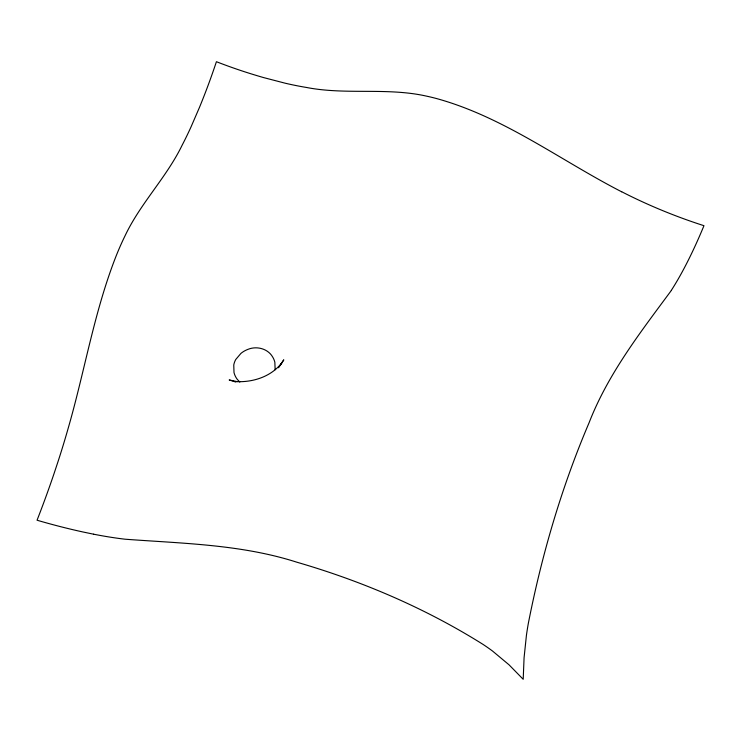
<?xml version="1.0" encoding="UTF-8"?>
<svg xmlns="http://www.w3.org/2000/svg" width="741" height="741" viewBox="0 0 741 741"><rect width="100%" height="100%" fill="white"/><g stroke="black" fill="none" stroke-linecap="round" stroke-linejoin="round"><path stroke-width="1.11" d="M275.143 369.768L274.846 362.238A22.934 20.915 -16.1 0 0 272.669 357.014C267.89 348.64 256.757 345.769 248.068 349.317A23.11 21.081 -16.1 0 0 240.955 353.374L235.777 359.459A19.729 17.988 -16.5 0 0 233.767 364.998L233.999 372.519A22.211 20.248 -16 0 0 237.213 379.281L239.806 382.078M278.579 367.758L283.794 359.82L280.302 365.063M671.318 290.481C640.446 332.292 608.092 373.779 589.076 422.768C561.595 487.152 541.791 554.768 528.324 623.413A117.726 27.889 -73.2 0 0 526.434 635.259L524.072 657.776L523.202 679.302L509.011 664.788L492.533 651.043A117.624 39.356 21.7 0 0 483.132 644.457C425.454 608.241 362.145 581.148 296.798 562.187C241.205 544.366 182.684 543.505 125.072 539.207A221.707 74.174 21.7 0 1 93.607 534.187M281.802 362.849C271.382 376.437 253.533 382.31 236.824 381.652M237.148 381.606L229.173 379.966L235.851 382.06M93.607 534.196L82.964 531.982A276.022 92.347 21.7 0 1 37.05 520.219A276.022 65.384 -73.2 0 0 53.861 474.147L57.65 462.736A221.661 52.509 -73.2 0 0 68.57 426.918C84.974 369.833 94.468 310.664 116.42 255.256A96.265 22.804 -73.2 0 1 125.007 235.897C140.336 203.404 166.401 177.59 182.091 145.301A157.574 37.328 -73.2 0 0 190.983 127.026L199.486 107.362A202.608 47.989 -73.2 0 0 202.58 99.692A181.045 42.885 -73.2 0 0 216.418 61.707A181.045 60.567 21.7 0 0 255.302 75.128A202.608 67.783 21.7 0 0 263.509 77.564L285.146 83.196A157.574 52.722 21.7 0 0 306.385 87.447C346.056 95.181 386.95 87.234 426.455 96.117A85.372 28.566 21.7 0 1 437.209 98.729C504.325 117.365 560.465 160.38 621.662 191.799M621.736 191.762A185.445 62.04 21.7 0 0 703.969 225.69A185.445 43.923 -73.2 0 1 671.337 290.324"/></g></svg>
